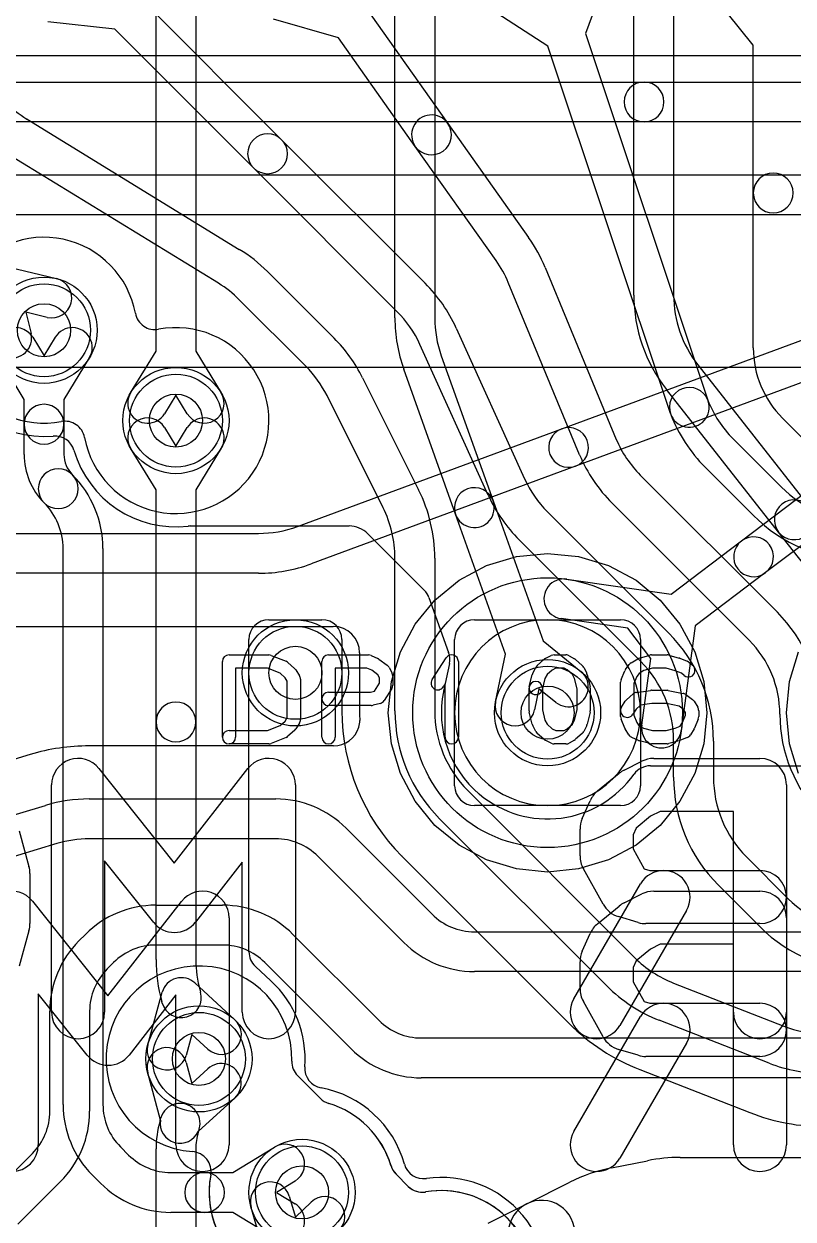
# Model space of a CAD drawing. Extents: x -0.8 to 20.5, y -0.5 to 20.
# Drawn here: x 7.627 to 10.525, y 11.293 to 15.794 of the extents above; entities that cross this region are included whole.
import ezdxf

# ---------------------------------------------------------------- set-up
doc = ezdxf.new("R2010")
doc.units = 0
for name, color, linetype in [('Hole', 1, 'CONTINUOUS'), ('L1', 3, 'CONTINUOUS'), ('L2', 3, 'CONTINUOUS'), ('L3', 3, 'CONTINUOUS'), ('L4', 3, 'CONTINUOUS'), ('MetalMask-A', 176, 'CONTINUOUS'), ('PartsArea-A', 111, 'CONTINUOUS'), ('PartsArea-B', 111, 'CONTINUOUS'), ('PartsSilk-A', 221, 'CONTINUOUS'), ('PartsSilk-B', 221, 'CONTINUOUS'), ('Resist-A', 2, 'CONTINUOUS'), ('Resist-B', 2, 'CONTINUOUS'), ('Silk-B', 140, 'CONTINUOUS')]:
    doc.layers.add(name, color=color, linetype=linetype)

msp = doc.modelspace()

# ---------------------------------------------------------------- linework, layer by layer
at = {"layer": 'Hole'}
for centre in [(7.70302, 14.64021), (8.2, 14.3), (8.65, 13.35), (9.6, 13.2), (8.28677, 11.89622), (8.67498, 11.39331)]:
    msp.add_circle(centre, 0.1, dxfattribs=at)
at = {"layer": 'L1'}
for p, q in [((7.50711, 15.575), (9.96356, 15.575)), ((9.96356, 15.575), (12.40234, 15.575)), ((9.96356, 15.425), (7.50711, 15.425)), ((12.40234, 15.425), (9.96356, 15.425)), ((7.59644, 15.225), (11.4046, 15.225)), ((11.4046, 15.075), (7.59644, 15.075)), ((9.65338, 14.26925), (10.62913, 14.62985)), ((10.6811, 14.48914), (9.70538, 14.12855)), ((8.65789, 13.90135), (9.65338, 14.26925)), ((9.70538, 14.12855), (8.70989, 13.76065)), ((10.33092, 13.84693), (10.62092, 14.06629)), ((10.71141, 13.94666), (10.42142, 13.72729)), ((7.55711, 13.875), (8.51056, 13.875)), ((10.06585, 13.64643), (10.33092, 13.84693)), ((8.51056, 13.725), (7.55711, 13.725)), ((9.67207, 13.70286), (10.06585, 13.64643)), ((10.42142, 13.72729), (10.15635, 13.52679)), ((9.90202, 13.51838), (9.65079, 13.55438)), ((7.5571, 13.525), (8.79196, 13.525)), ((9.98857, 13.4041), (9.90202, 13.51838)), ((10.15635, 13.52679), (10.10349, 13.1325)), ((8.89196, 13.425), (8.89196, 13.2)), ((9.95483, 13.15244), (9.98857, 13.4041)), ((8.79376, 13.075), (7.87338, 13.075)), ((7.65069, 13.04232), (7.37371, 12.95923)), ((7.87338, 12.875), (8.57575, 12.875)), ((7.31978, 12.73424), (7.70816, 12.85075)), ((8.84089, 12.76517), (9.16516, 12.4409)), ((7.75126, 12.70708), (7.36288, 12.59057)), ((8.57575, 12.725), (7.87338, 12.725)), ((9.05909, 12.33483), (8.73483, 12.65911)), ((8.12426, 12.475), (8.37575, 12.475)), ((7.83483, 12.34091), (7.85909, 12.36517)), ((8.64089, 12.36517), (8.96516, 12.0409)), ((9.32426, 12.375), (14.77574, 12.375)), ((8.37575, 12.325), (8.12426, 12.325)), ((7.96516, 12.2591), (7.9409, 12.23484)), ((8.85909, 11.93483), (8.53483, 12.25911)), ((14.77574, 12.225), (9.32426, 12.225)), ((7.725, 11.69926), (7.725, 12.07574)), ((7.875, 12.07574), (7.875, 11.69926)), ((9.12426, 11.975), (14.99289, 11.975)), ((8.23849, 11.88322), (8.25978, 11.80409)), ((8.14169, 11.66572), (8.09365, 11.84424)), ((8.25978, 11.80409), (8.32041, 11.85923)), ((14.99289, 11.825), (9.12426, 11.825)), ((8.42133, 11.74825), (8.28455, 11.62386)), ((8.14012, 11.66238), (8.14372, 11.67467)), ((8.28768, 11.63253), (8.28407, 11.62022)), ((7.49849, 11.37955), (7.6591, 11.54016)), ((8.125, 9.05), (8.125, 11.55697)), ((8.275, 11.55697), (8.275, 9.05)), ((10.09951, 11.525), (10.62574, 11.525)), ((9.84115, 11.4857), (9.97694, 11.51286)), ((7.76517, 11.43409), (7.60455, 11.27349)), ((9.52148, 11.35049), (9.68421, 11.43186)), ((8.62701, 11.3792), (8.65014, 11.30058)), ((8.65014, 11.30058), (8.70947, 11.35711)), ((9.37668, 11.27809), (9.52148, 11.35049)), ((8.53498, 11.16055), (8.48311, 11.33686))]:
    msp.add_line(p, q, dxfattribs=at)
for centre, radius in [((7.70302, 14.64021), 0.2), ((8.2, 14.3), 0.2), ((9.6, 13.2), 0.508), ((8.65, 13.35), 0.2), ((9.6, 13.2), 0.2), ((8.28677, 11.89622), 0.2), ((8.67498, 11.39331), 0.2)]:
    msp.add_circle(centre, radius, dxfattribs=at)
for centre, radius, start, end in [((9.96356, 15.5), 0.075, 90, -90), ((9.96356, 15.5), 0.075, -90, 90), ((9.67938, 14.1989), 0.075, 110.28334, -69.71739), ((9.67938, 14.1989), 0.075, -69.71666, 110.28264), ((8.51056, 14.3), 0.425, -90, -69.71708), ((10.37617, 13.78711), 0.075, 127.10517, -52.89564), ((10.37617, 13.78711), 0.075, -52.89483, 127.10457), ((8.51056, 14.3), 0.575, -90, -69.71697), ((9.66143, 13.62862), 0.075, 81.84397, -98.15541), ((8.79196, 13.425), 0.1, 0, 90), ((9.6, 13.2), 0.70804, 180, -177.62669), ((8.79376, 13.175), 0.1, -90, -17.27165), ((8.81766, 13.16757), 0.07497, -17.27242, 2.37735), ((10.02916, 13.14247), 0.075, 172.36042, -7.63647), ((7.87338, 12.3), 0.775, 90, 106.69882), ((7.87338, 12.3), 0.575, 90, 106.69877), ((8.57575, 12.50003), 0.37497, 45, 90), ((7.87338, 12.3), 0.425, 90, 106.69873), ((8.57575, 12.50003), 0.22497, 45, 90), ((8.12426, 12.1), 0.375, 90, 135), ((8.37575, 12.10003), 0.37497, 45, 90), ((9.32426, 12.6), 0.225, -135, -90), ((8.1, 12.07574), 0.375, 135, 180), ((9.32426, 12.6), 0.375, -135, -90), ((8.12426, 12.1), 0.225, 90, 135), ((8.37575, 12.10003), 0.22497, 45, 90), ((8.1, 12.07574), 0.225, 135, 180), ((9.12426, 12.2), 0.225, -135, -90), ((8.16607, 11.86373), 0.075, 15.06281, -164.94013), ((9.12426, 12.2), 0.375, -135, -90), ((8.37087, 11.80374), 0.075, -47.71809, 132.28385), ((8.2157, 11.6536), 0.075, -16.31582, 163.68615), ((7.5, 11.69926), 0.225, -45, 0), ((7.5, 11.69926), 0.375, -45, 0), ((8.5, 11.55697), 0.375, 163.67452, 180), ((8.2157, 11.6536), 0.075, 170.6997, -23.3621), ((8.5, 11.55697), 0.225, 163.67394, 180), ((10.09951, 10.9), 0.625, 90, 101.30975), ((9.96372, 10.87284), 0.625, 101.30975, 116.56505), ((8.55506, 11.35803), 0.075, 16.39558, -163.60746), ((8.76121, 11.30281), 0.075, -46.38296, 133.61565), ((9.57738, 11.23869), 0.125, 116.56505, -63.43354), ((9.57738, 11.23869), 0.125, -63.43495, 116.56505)]:
    msp.add_arc(centre, radius, start, end, dxfattribs=at)
at = {"layer": 'L2'}
for p, q in [((8.125, 14.56106), (8.125, 18.51367)), ((8.275, 18.51367), (8.275, 14.56106)), ((9.925, 14.77293), (9.925, 16.65646)), ((10.075, 16.65646), (10.075, 14.77293)), ((9.025, 14.68661), (9.025, 16.6133)), ((9.175, 16.6133), (9.175, 14.68661)), ((7.57144, 14.87785), (7.75008, 14.83459)), ((7.71478, 14.68881), (7.63513, 14.7081)), ((7.63513, 14.7081), (7.65442, 14.62845)), ((8.02928, 14.40417), (8.125, 14.56106)), ((8.275, 14.56106), (8.37072, 14.40417)), ((9.19976, 14.54367), (9.39483, 13.99745)), ((9.25357, 13.94701), (9.0585, 14.49321)), ((10.16581, 14.51036), (10.58825, 13.97271)), ((10.47031, 13.88003), (10.04787, 14.41768)), ((8.2, 14.39601), (8.15732, 14.32605)), ((8.24268, 14.32605), (8.2, 14.39601)), ((9.39483, 13.99746), (9.58282, 13.4711)), ((9.44156, 13.42063), (9.25357, 13.947)), ((8.25408, 13.9031), (8.85218, 13.9031)), ((8.92289, 13.87381), (9.13565, 13.66105)), ((10.87972, 13.35896), (10.47031, 13.88003)), ((9.15324, 13.63326), (9.22722, 13.42613)), ((9.58282, 13.4711), (9.72575, 13.35553)), ((9.40418, 13.24068), (9.44156, 13.42063)), ((9.23002, 13.38566), (9.20835, 13.28135)), ((9.56771, 13.29041), (9.55104, 13.21018)), ((9.63143, 13.23889), (9.56771, 13.29041)), ((9.9873, 13), (10.71272, 12.99999)), ((8.744, 11.74743), (8.65864, 11.83277)), ((9.07546, 11.41596), (9.0291, 11.46232))]:
    msp.add_line(p, q, dxfattribs=at)
for centre in [(7.70302, 14.64021), (8.2, 14.3), (8.65, 13.35), (9.6, 13.2)]:
    msp.add_circle(centre, 0.2, dxfattribs=at)
for centre, radius, start, end in [((7.73243, 14.7617), 0.075, -103.61192, 76.38701), ((10.5, 14.77293), 0.575, 180, -141.84238), ((10.5, 14.77293), 0.425, 180, -141.84361), ((9.6, 14.68661), 0.575, 180, -160.34595), ((9.6, 14.68661), 0.425, 180, -160.34654), ((7.58153, 14.6108), 0.075, -166.38808, 13.61299), ((7.70302, 14.64019), 0.4, -166.62489, -85.04639), ((8.0933, 14.36511), 0.075, 148.61172, -31.38727), ((8.3067, 14.36511), 0.075, -148.61172, 31.38727), ((7.74403, 14.16699), 0.07497, 16.26662, 94.95087), ((8.19999, 14.30001), 0.4, -163.73664, -83.46129), ((9.3242, 13.97223), 0.075, 19.65742, -160.34594), ((10.52928, 13.92637), 0.075, 38.16109, -141.84274), ((9.3242, 13.97223), 0.075, -160.34977, 19.65336), ((10.52928, 13.92637), 0.075, -141.83891, 38.15727), ((8.25408, 13.82813), 0.07497, 90, 96.54106), ((8.85218, 13.8031), 0.1, 45, 90), ((9.08264, 13.60804), 0.07497, 19.65794, 45), ((9.15662, 13.40091), 0.07497, -11.73711, 19.65794), ((9.67859, 13.29721), 0.075, -128.96046, 51.04275), ((9.59999, 13.20001), 0.4, 168.669, -130.0196), ((9.47737, 13.22427), 0.275, 168.1695, 168.60549), ((9.13483, 13.29602), 0.07497, -11.83001, -11.28445), ((9.47761, 13.22543), 0.075, 168.26755, -11.73555), ((9.6, 13.2), 0.40001, -129.8052, -35.3735), ((9.9873, 12.92503), 0.07497, 90, 144.62668), ((9.29456, 12.83627), 0.07497, 48.82342, 49.97817), ((8.28677, 11.89621), 0.35004, -1.40457, -93.9676), ((8.71165, 11.88579), 0.07497, 178.59369, -134.9946), ((8.79701, 11.80045), 0.07497, -134.9946, -106.68973), ((8.67497, 11.39333), 0.35005, 16.83846, 73.31377), ((8.25736, 11.47222), 0.07497, -10.69993, 86.03036), ((9.08195, 11.51582), 0.07497, -163.66092, -162.94278), ((9.08197, 11.51577), 0.07497, -162.9838, -161.84539), ((9.08211, 11.51533), 0.07497, -162.19826, -135), ((8.67499, 11.3933), 0.35005, 169.2987, -122.25175), ((9.12847, 11.46897), 0.07497, -135, -81.52403), ((9.12905, 11.46906), 0.07497, -81.97257, -80.39445), ((9.19999, 11.04999), 0.35006, -8.23982, 99.60843)]:
    msp.add_arc(centre, radius, start, end, dxfattribs=at)
at = {"layer": 'L3'}
for p, q in [((7.04087, 15.67496), (12.04085, 15.67496)), ((8.744, 11.74742), (8.65864, 11.83278)), ((9.07547, 11.41595), (9.0291, 11.46232))]:
    msp.add_line(p, q, dxfattribs=at)
msp.add_circle((8.65, 13.35), 0.2, dxfattribs=at)
for centre, radius, start, end in [((7.70302, 14.64021), 0.35004, 10.49005, -79.27849), ((8.12093, 14.71759), 0.07497, -169.50992, -79.27612), ((8.2, 14.3), 0.35004, -169.50995, 100.72151), ((7.78209, 14.22262), 0.07497, 10.49009, 100.72388), ((9.6, 13.2), 0.35004, 90, -90), ((9.6, 13.2), 0.35004, -90, 90), ((8.28677, 11.89622), 0.35004, -1.4062, -93.9676), ((8.71165, 11.88579), 0.07497, 178.59369, -135), ((8.79701, 11.80043), 0.07497, -135, -106.68241), ((8.675, 11.39331), 0.35004, 16.68513, 73.3169), ((8.25736, 11.47223), 0.07497, -10.69993, 86.03036), ((9.08211, 11.51533), 0.07497, -163.31759, -135), ((8.67499, 11.39332), 0.35005, 169.30031, -112.34791), ((9.12848, 11.46896), 0.07497, -135, -80.31654), ((9.19999, 11.04998), 0.35007, -4.1445, 99.68619)]:
    msp.add_arc(centre, radius, start, end, dxfattribs=at)
at = {"layer": 'L4'}
for p, q in [((9.83149, 15.99627), (9.74343, 15.75729)), ((10.375, 15.71367), (10.21581, 15.91249)), ((8.0762, 15.87986), (8.59819, 15.35787)), ((9.60116, 15.70979), (9.38721, 15.848)), ((7.97014, 15.7738), (7.717, 15.80183)), ((8.8121, 15.7414), (8.56728, 15.81163)), ((8.9345, 15.8281), (9.224, 15.41939)), ((8.49213, 15.25181), (7.97014, 15.7738)), ((9.74343, 15.75729), (10.20515, 14.37374)), ((9.1016, 15.33269), (8.8121, 15.7414)), ((10.06287, 14.32626), (9.60116, 15.70979)), ((10.375, 15.15713), (10.375, 15.71367)), ((7.63857, 15.43549), (7.63854, 15.43549)), ((7.6392, 15.43509), (8.4388, 14.94484)), ((9.224, 15.41939), (9.52872, 14.98921)), ((8.59819, 15.35787), (9.13879, 14.81727)), ((8.3604, 14.81696), (7.5608, 15.30721)), ((9.40632, 14.90251), (9.1016, 15.33269)), ((9.03273, 14.7112), (8.49213, 15.25181)), ((10.375, 14.57426), (10.375, 15.15713)), ((8.54483, 14.86123), (8.79567, 14.61041)), ((9.59079, 14.87677), (9.85878, 14.2293)), ((9.72045, 14.17132), (9.4522, 14.8194)), ((8.6896, 14.50434), (8.43877, 14.75516)), ((9.25583, 14.64826), (9.51317, 14.08106)), ((7.66034, 14.61416), (7.70302, 14.5442)), ((7.70302, 14.5442), (7.7457, 14.61416)), ((9.37662, 14.01901), (9.11924, 14.58628)), ((7.62802, 14.37915), (7.5323, 14.53604)), ((7.87374, 14.53604), (7.77802, 14.37915)), ((8.90337, 14.46097), (9.11429, 14.03911)), ((7.62802, 14.28646), (7.62802, 14.37915)), ((7.77802, 14.37915), (7.77802, 14.28646)), ((8.98013, 13.97203), (8.76921, 14.39389)), ((7.62802, 14.17271), (7.62802, 14.28646)), ((7.77802, 14.28646), (7.77802, 14.17271)), ((8.15732, 14.27395), (8.2, 14.20399)), ((8.2, 14.20399), (8.24268, 14.27395)), ((10.55909, 14.23483), (10.48483, 14.30909)), ((10.29948, 14.23073), (10.48073, 14.04948)), ((8.125, 14.03894), (8.02928, 14.19583)), ((8.37072, 14.19583), (8.275, 14.03894)), ((9.94948, 14.09484), (10.46577, 13.57855)), ((10.37466, 13.94341), (10.19341, 14.12466)), ((8.125, 13.165), (8.125, 14.03894)), ((8.275, 14.03894), (8.275, 13.165)), ((9.59948, 13.95658), (10.05658, 13.49948)), ((10.3597, 13.47248), (9.84341, 13.98877)), ((9.95052, 13.39341), (9.49341, 13.85051)), ((7.775, 11.72421), (7.775, 13.81787)), ((7.925, 13.81787), (7.925, 11.72421)), ((9.025, 13.20711), (9.025, 13.78197)), ((9.175, 13.78197), (9.175, 13.20711)), ((8.54997, 13.55), (8.75003, 13.55)), ((8.475, 12.29958), (8.475, 13.47503)), ((8.825, 13.47503), (8.825, 13.20711)), ((10.475, 13.19412), (10.475, 13.19414)), ((8.125, 12.27), (8.125, 13.165)), ((8.275, 13.165), (8.275, 12.27)), ((10.075, 12.95711), (10.075, 13.09289)), ((10.225, 13.09289), (10.225, 12.95711)), ((9.29948, 12.90659), (9.92893, 12.27713)), ((9.82286, 12.17106), (9.19342, 12.80052)), ((9.0522, 12.65889), (9.68144, 12.02964)), ((10.34948, 12.65658), (10.50659, 12.49948)), ((10.40052, 12.39342), (10.24341, 12.55051)), ((8.55788, 12.19033), (8.49916, 12.24446)), ((8.27168, 12.18214), (8.42232, 12.04328)), ((8.29134, 12.1533), (8.29297, 12.14758)), ((10.07489, 12.18175), (10.48959, 12.01987)), ((8.094, 11.94949), (8.14856, 12.14696)), ((8.14873, 12.1064), (8.1471, 12.11211)), ((10.43504, 11.88014), (10.02034, 12.04202)), ((8.2604, 11.98853), (8.23858, 11.90955)), ((8.32066, 11.93298), (8.2604, 11.98853)), ((9.94761, 11.85571), (10.36231, 11.69383)), ((7.99087, 11.56521), (8.02185, 11.53421)), ((8.41392, 11.46831), (8.57081, 11.56403)), ((7.91578, 11.42814), (7.8848, 11.45914)), ((8.18095, 11.46831), (8.30796, 11.46831)), ((8.30796, 11.46831), (8.41392, 11.46831)), ((8.64893, 11.43599), (8.57897, 11.39331)), ((8.57897, 11.39331), (8.64893, 11.35063)), ((8.30796, 11.31831), (8.18095, 11.31831)), ((8.41392, 11.31831), (8.30796, 11.31831)), ((8.57081, 11.22259), (8.41392, 11.31831))]:
    msp.add_line(p, q, dxfattribs=at)
for centre in [(7.70302, 14.64021), (8.2, 14.3), (8.65, 13.35), (9.6, 13.2), (8.28677, 11.89622), (8.67498, 11.39331)]:
    msp.add_circle(centre, 0.2, dxfattribs=at)
for centre, radius, start, end in [((7.8571, 15.8), 0.425, -135, -120.94341), ((9.1628, 15.37604), 0.075, 35.31121, -144.68797), ((7.6, 15.37115), 0.075, 58.48859, 59.07554), ((9.1628, 15.37604), 0.075, -144.68879, 35.31095), ((8.54516, 15.30484), 0.075, 45, -135), ((8.54516, 15.30484), 0.075, -135, 45), ((10.45, 15.15713), 0.075, 0, 180), ((10.45, 15.15713), 0.075, 180, 0), ((9.05951, 14.65685), 0.575, 22.4868, 35.31149), ((8.13825, 14.45464), 0.575, 45.00071, 58.48656), ((9.05951, 14.65685), 0.425, 22.48661, 35.31153), ((8.13825, 14.45464), 0.425, 45, 58.4862), ((8.73221, 14.41068), 0.575, 24.40503, 45.00071), ((8.73221, 14.41068), 0.425, 24.40498, 45), ((7.59632, 14.5751), 0.075, 31.38828, -148.61273), ((7.80972, 14.5751), 0.075, -31.38828, 148.61273), ((8.38908, 14.20382), 0.575, 26.5655, 45), ((10.75, 14.57426), 0.375, 180, -135), ((8.38908, 14.20382), 0.425, 26.56565, 45), ((10.13401, 14.35), 0.075, 21.25525, -158.74611), ((7.70302, 14.28646), 0.075, 0, 180), ((10.13401, 14.35), 0.075, -161.54572, 18.45489), ((10.6, 14.53125), 0.425, -158.74611, -135), ((10.6, 14.53125), 0.575, -158.74593, -135), ((7.70302, 14.28646), 0.075, 180, 0), ((8.0933, 14.23489), 0.075, 31.38828, -148.61273), ((8.3067, 14.23489), 0.075, -31.38828, 148.61273), ((10.25, 14.39536), 0.425, -157.00048, -135), ((7.88584, 14.1727), 0.25782, 179.99778, -135), ((7.88584, 14.1727), 0.10782, 179.99469, -135), ((9.78975, 14.2), 0.075, -157.51764, -156.99701), ((10.25, 14.39536), 0.575, -157.00002, -135), ((7.75657, 14.04342), 0.075, 45.0054, -134.99873), ((7.75657, 14.04343), 0.075, -135, 45), ((7.53102, 13.81787), 0.39398, 0, 45.00103), ((9.9, 14.2571), 0.425, -155.5305, -135), ((10.78125, 14.35), 0.425, -135, -89.99865), ((8.6, 13.78196), 0.575, 0.001, 26.56556), ((9.44492, 14.05), 0.075, -155.59461, -155.52949), ((9.9, 14.2571), 0.575, -155.53032, -135), ((7.53102, 13.81787), 0.24398, 0, 45), ((8.6, 13.78196), 0.425, 0.00135, 26.56565), ((10.78125, 14.35), 0.575, -135, -89.999), ((8.54997, 13.47503), 0.07497, 90, 180), ((8.75003, 13.47503), 0.07497, 0, 90), ((10.08135, 13.19413), 0.54365, 0.00105, 45), ((9.65, 13.09289), 0.575, 0, 45.00071), ((10.08135, 13.19413), 0.39365, 0.00146, 45), ((9.65, 13.09289), 0.425, 0, 45), ((8.2, 13.165), 0.075, 0, 180), ((9.6, 13.20711), 0.775, 180, -135.05071), ((9.6, 13.20711), 0.575, 180, -134.99929), ((9.6, 13.20711), 0.425, 180, -135), ((11.01865, 13.19412), 0.54365, 180, -135.00074), ((8.2, 13.165), 0.075, 180, 0), ((10.65, 12.9571), 0.575, 179.999, -135), ((10.65, 12.9571), 0.425, 179.99865, -135), ((8.99845, 12.60663), 0.07497, 44.19474, 44.94596), ((10.80711, 12.8), 0.425, -135, -90), ((10.80711, 12.8), 0.575, -135.00071, -90), ((8.54997, 12.29958), 0.07497, 180, -132.67008), ((8.7, 12.27), 0.575, 180, -164.06241), ((8.7, 12.27), 0.425, 180, -164.06238), ((10.22945, 12.57765), 0.425, -135, -111.32575), ((8.22085, 12.12699), 0.075, 47.33422, 164.55727), ((8.28673, 11.8962), 0.40004, -4.30511, 47.32793), ((10.22945, 12.57765), 0.575, -135, -111.32568), ((8.22085, 12.12699), 0.075, -164.06615, 15.93214), ((8.37149, 11.98813), 0.075, -132.66578, 47.33013), ((10.22944, 12.57765), 0.775, -134.99948, -111.32461), ((10.64414, 12.41577), 0.425, -111.32497, -90), ((8.16629, 11.92952), 0.075, 164.55727, -15.44522), ((8.7604, 11.86054), 0.07497, 175.69332, -100.35816), ((10.64414, 12.41577), 0.575, -111.32475, -90), ((8.67499, 11.39331), 0.4, 15.49344, 79.64045), ((8.14988, 11.72422), 0.37488, -179.99847, -135), ((8.14988, 11.72422), 0.22488, -179.99745, -135), ((10.64414, 12.41577), 0.775, -111.32461, -90), ((8.60987, 11.50001), 0.075, -58.61172, 121.38727), ((8.18095, 11.69331), 0.225, -135, -90), ((9.1327, 11.5202), 0.07498, -164.49757, -81.84936), ((8.30796, 11.39331), 0.075, 90, -90), ((8.30796, 11.39331), 0.075, -90, 90), ((9.20003, 11.05002), 0.4, -18.36247, 98.14914), ((8.18095, 11.69331), 0.375, -135, -90), ((8.60987, 11.28661), 0.075, -121.38828, 58.61273)]:
    msp.add_arc(centre, radius, start, end, dxfattribs=at)
at = {"layer": 'MetalMask-A'}
for p, q in [((9.325, 13.55), (9.875, 13.55)), ((9.25, 12.925), (9.25, 13.475)), ((9.95, 13.475), (9.95, 12.925)), ((9.875, 12.85), (9.325, 12.85))]:
    msp.add_line(p, q, dxfattribs=at)
for centre, start, end in [((9.325, 13.475), 90, 180), ((9.875, 13.475), 0, 90), ((9.325, 12.925), 180, -90), ((9.875, 12.925), -90, 0)]:
    msp.add_arc(centre, 0.075, start, end, dxfattribs=at)
at = {"layer": 'PartsArea-A'}
for p, q in [((20, 14.5), (0, 14.5)), ((9.37039, 13.75432), (9.48295, 13.78847)), ((9.48295, 13.78847), (9.6, 13.8)), ((9.6, 13.8), (9.71705, 13.78847)), ((9.71705, 13.78847), (9.82961, 13.75432)), ((9.26666, 13.69888), (9.37039, 13.75432)), ((9.82961, 13.75432), (9.93334, 13.69888)), ((9.17574, 13.62426), (9.26666, 13.69888)), ((9.93334, 13.69888), (10.02426, 13.62426)), ((9.10112, 13.53334), (9.17574, 13.62426)), ((10.02426, 13.62426), (10.09888, 13.53334)), ((9.04568, 13.42961), (9.10112, 13.53334)), ((10.09888, 13.53334), (10.15432, 13.42961)), ((9.01153, 13.31705), (9.04568, 13.42961)), ((10.15432, 13.42961), (10.18847, 13.31705)), ((10.51153, 13.31705), (10.54568, 13.42961)), ((9, 13.2), (9.01153, 13.31705)), ((10.18847, 13.31705), (10.2, 13.2)), ((10.5, 13.2), (10.51153, 13.31705)), ((9.01153, 13.08295), (9, 13.2)), ((10.2, 13.2), (10.18847, 13.08295)), ((10.51153, 13.08295), (10.5, 13.2)), ((9.04568, 12.97039), (9.01153, 13.08295)), ((10.18847, 13.08295), (10.15432, 12.97039)), ((10.54568, 12.97039), (10.51153, 13.08295)), ((9.10112, 12.86666), (9.04568, 12.97039)), ((10.15432, 12.97039), (10.09888, 12.86666)), ((9.17574, 12.77574), (9.10112, 12.86666)), ((10.09888, 12.86666), (10.02426, 12.77574)), ((9.26666, 12.70112), (9.17574, 12.77574)), ((10.02426, 12.77574), (9.93334, 12.70112)), ((9.37039, 12.64568), (9.26666, 12.70112)), ((9.93334, 12.70112), (9.82961, 12.64568)), ((9.48295, 12.61153), (9.37039, 12.64568)), ((9.6, 12.6), (9.48295, 12.61153)), ((9.71705, 12.61153), (9.6, 12.6)), ((9.82961, 12.64568), (9.71705, 12.61153))]:
    msp.add_line(p, q, dxfattribs=at)
at = {"layer": 'PartsArea-B'}
msp.add_line((20, 14.5), (0, 14.5), dxfattribs=at)
at = {"layer": 'PartsSilk-A'}
for p, q in [((8.4, 13.41759), (8.55, 13.41759)), ((8.55928, 13.4158), (8.61484, 13.39358)), ((8.775, 13.41759), (8.925, 13.41759)), ((8.93515, 13.41544), (8.96015, 13.40433)), ((9.5916, 13.40384), (9.61382, 13.41495)), ((9.625, 13.41759), (9.66944, 13.41759)), ((9.68184, 13.4143), (9.70129, 13.40319)), ((9.94591, 13.40552), (9.9848, 13.41663)), ((9.99167, 13.41759), (10.05, 13.41759)), ((10.05687, 13.41663), (10.09576, 13.40552)), ((8.375, 13.10741), (8.375, 13.39259)), ((8.62217, 13.38906), (8.64717, 13.36684)), ((8.75, 13.10741), (8.75, 13.39259)), ((8.9647, 13.4017), (8.99526, 13.37948)), ((9.00292, 13.37044), (9.01403, 13.34822)), ((9.16513, 13.3247), (9.21791, 13.40618)), ((9.26389, 13.39259), (9.26389, 13.10741)), ((9.54431, 13.34822), (9.55542, 13.37044)), ((9.56117, 13.37795), (9.58617, 13.40017)), ((9.7055, 13.40017), (9.7305, 13.37795)), ((9.73625, 13.37044), (9.74736, 13.34822)), ((9.89389, 13.36315), (9.90778, 13.38167)), ((9.91504, 13.38818), (9.94004, 13.40299)), ((10.09817, 13.40469), (10.12595, 13.39358)), ((10.13229, 13.38989), (10.14618, 13.37878)), ((8.54519, 13.36759), (8.425, 13.36759)), ((8.425, 13.36759), (8.425, 13.10741)), ((8.59222, 13.34878), (8.54519, 13.36759)), ((8.61126, 13.33185), (8.59222, 13.34878)), ((8.61944, 13.31876), (8.61126, 13.33185)), ((8.65176, 13.36139), (8.66564, 13.33917)), ((8.66944, 13.32593), (8.66944, 13.17407)), ((8.9197, 13.36759), (8.8, 13.36759)), ((8.8, 13.36759), (8.8, 13.10741)), ((8.93743, 13.35971), (8.9197, 13.36759)), ((8.96093, 13.34263), (8.93743, 13.35971)), ((8.96667, 13.33114), (8.96093, 13.34263)), ((8.96667, 13.31087), (8.96667, 13.33114)), ((9.01667, 13.33704), (9.01667, 13.3037)), ((9.53131, 13.29865), (9.54242, 13.3431)), ((9.59026, 13.32831), (9.57981, 13.28653)), ((9.59799, 13.34377), (9.59026, 13.32831)), ((9.61692, 13.3606), (9.59799, 13.34377)), ((9.6309, 13.36759), (9.61692, 13.3606)), ((9.6628, 13.36759), (9.6309, 13.36759)), ((9.67423, 13.36106), (9.6628, 13.36759)), ((9.69368, 13.34377), (9.67423, 13.36106)), ((9.70141, 13.32831), (9.69368, 13.34377)), ((9.71111, 13.28951), (9.70141, 13.32831)), ((9.74925, 13.3431), (9.76036, 13.29865)), ((9.87692, 13.32442), (9.89081, 13.35776)), ((9.93577, 13.33565), (9.925, 13.30981)), ((9.9448, 13.34769), (9.93577, 13.33565)), ((9.96275, 13.35833), (9.9448, 13.34769)), ((9.99517, 13.36759), (9.96275, 13.35833)), ((10.0465, 13.36759), (9.99517, 13.36759)), ((10.08079, 13.35779), (10.0465, 13.36759)), ((10.10395, 13.34853), (10.08079, 13.35779)), ((10.11494, 13.33974), (10.10395, 13.34853)), ((8.61944, 13.18124), (8.61944, 13.31876)), ((8.93283, 13.27685), (8.94792, 13.28087)), ((8.94792, 13.28087), (8.96667, 13.31087)), ((9.01287, 13.29045), (8.98509, 13.24601)), ((9.21389, 13.30801), (9.20709, 13.29752)), ((9.21389, 13.10741), (9.21389, 13.30801)), ((9.53056, 13.20741), (9.53056, 13.29259)), ((9.58056, 13.29259), (9.58056, 13.21049)), ((9.71111, 13.21049), (9.71111, 13.28951)), ((9.76111, 13.29259), (9.76111, 13.20741)), ((9.875, 13.18519), (9.875, 13.31481)), ((9.925, 13.30981), (9.925, 13.19019)), ((9.93541, 13.27661), (9.98819, 13.28402)), ((9.99167, 13.28426), (10.05, 13.28426)), ((10.0549, 13.28377), (10.11046, 13.27266)), ((8.775, 13.27685), (8.93283, 13.27685)), ((8.97033, 13.2351), (8.94255, 13.22769)), ((9.8788, 13.22066), (9.89269, 13.24288)), ((9.89728, 13.24832), (9.92228, 13.27054)), ((9.99342, 13.23426), (9.94985, 13.22814)), ((10.04752, 13.23426), (9.99342, 13.23426)), ((10.09517, 13.22473), (10.04752, 13.23426)), ((10.12044, 13.26824), (10.14544, 13.24972)), ((10.15176, 13.24287), (10.16564, 13.22065)), ((8.93611, 13.22685), (8.775, 13.22685)), ((9.54242, 13.1569), (9.53131, 13.20135)), ((9.58056, 13.21049), (9.59026, 13.17169)), ((9.70141, 13.17169), (9.71111, 13.21049)), ((9.76036, 13.20135), (9.74925, 13.1569)), ((9.93318, 13.21333), (9.9212, 13.19416)), ((9.925, 13.19019), (9.93618, 13.16336)), ((9.94985, 13.22814), (9.93318, 13.21333)), ((10.11187, 13.21236), (10.09517, 13.22473)), ((10.10827, 13.16336), (10.11944, 13.19019)), ((10.11944, 13.20024), (10.11187, 13.21236)), ((10.11944, 13.19019), (10.11944, 13.20024)), ((10.16944, 13.20741), (10.16944, 13.18519)), ((8.54519, 13.13241), (8.59222, 13.15122)), ((8.59222, 13.15122), (8.61126, 13.16815)), ((8.61126, 13.16815), (8.61944, 13.18124)), ((8.66564, 13.16083), (8.65176, 13.13861)), ((9.55542, 13.12956), (9.54431, 13.15178)), ((9.59026, 13.17169), (9.59799, 13.15623)), ((9.59799, 13.15623), (9.61692, 13.1394)), ((9.67423, 13.13894), (9.69368, 13.15623)), ((9.69368, 13.15623), (9.70141, 13.17169)), ((9.74736, 13.15178), (9.73625, 13.12956)), ((9.89081, 13.14224), (9.87692, 13.17558)), ((9.93618, 13.16336), (9.94492, 13.14937)), ((9.94492, 13.14937), (9.96133, 13.14208)), ((10.08079, 13.14221), (10.0998, 13.14981)), ((10.0998, 13.14981), (10.10827, 13.16336)), ((10.16752, 13.17558), (10.15364, 13.14224)), ((8.4, 13.13241), (8.54519, 13.13241)), ((8.61484, 13.10642), (8.55928, 13.0842)), ((8.64717, 13.13316), (8.62217, 13.11094)), ((9.58617, 13.09983), (9.56117, 13.12205)), ((9.61692, 13.1394), (9.6309, 13.13241)), ((9.6309, 13.13241), (9.6628, 13.13241)), ((9.6628, 13.13241), (9.67423, 13.13894)), ((9.7305, 13.12205), (9.7055, 13.09983)), ((9.90658, 13.11638), (9.89269, 13.1386)), ((9.94263, 13.09567), (9.91763, 13.10678)), ((9.96133, 13.14208), (9.99517, 13.13241)), ((9.99517, 13.13241), (10.0465, 13.13241)), ((10.0465, 13.13241), (10.08079, 13.14221)), ((10.12595, 13.10642), (10.09817, 13.09531)), ((10.15176, 13.1386), (10.13787, 13.11638)), ((8.55, 13.08241), (8.4, 13.08241)), ((9.61382, 13.08505), (9.5916, 13.09616)), ((9.66944, 13.08241), (9.625, 13.08241)), ((9.70129, 13.09681), (9.68184, 13.0857)), ((9.9848, 13.08337), (9.94591, 13.09448)), ((10.05, 13.08241), (9.99167, 13.08241)), ((10.09576, 13.09448), (10.05687, 13.08337))]:
    msp.add_line(p, q, dxfattribs=at)
for centre, start, end in [((8.4, 13.39259), 90, 180), ((8.55, 13.39259), 68.2071, 90), ((8.775, 13.39259), 90, 180), ((8.925, 13.39259), 66.04914, 90), ((9.23889, 13.39259), 0, 147.06619), ((9.625, 13.39259), 90, 116.56505), ((9.66944, 13.39259), 60.26649, 90), ((9.99167, 13.39259), 90, 105.94854), ((10.05, 13.39259), 74.05146, 90), ((8.60556, 13.37037), 48.37217, 68.20215), ((8.95, 13.38148), 53.98274, 66.03964), ((8.98056, 13.35926), 26.56505, 53.97932), ((9.57778, 13.35926), 131.62783, 153.43495), ((9.60278, 13.38148), 116.56505, 131.62783), ((9.68889, 13.38148), 48.37217, 60.26649), ((9.71389, 13.35926), 26.56505, 48.37217), ((9.92778, 13.36667), 120.63752, 143.1301), ((9.95278, 13.38148), 105.94854, 120.63752), ((10.08889, 13.38148), 68.2071, 74.05146), ((10.13056, 13.35926), -128.66697, 51.34522), ((10.11667, 13.37037), 51.33303, 68.2071), ((8.63056, 13.34815), 31.98594, 48.36931), ((8.64444, 13.32593), 0, 31.99147), ((8.99167, 13.33704), 0, 26.56505), ((9.18611, 13.31111), 147.06646, -32.93381), ((9.56667, 13.33704), 153.43495, 165.96932), ((9.725, 13.33704), 14.03068, 26.56505), ((9.9, 13.31481), 157.39424, 180), ((9.91389, 13.34815), 143.1301, 157.39424), ((8.99167, 13.3037), -32.00538, 0), ((9.55556, 13.29259), 0, 180), ((9.55556, 13.29259), 165.96932, -14.03321), ((9.73611, 13.29259), 0, 14.03068), ((9.99167, 13.25926), 90, 98.00047), ((10.05, 13.25926), 78.69456, 90), ((8.775, 13.25185), 90, -90), ((8.96389, 13.25926), -75.07449, -32.01002), ((9.91389, 13.22963), 131.62783, 147.99462), ((9.93889, 13.25185), 98.00047, 131.62783), ((10.10556, 13.24815), 53.47387, 78.69456), ((10.13056, 13.22963), 31.98594, 53.47387), ((8.93611, 13.25185), -90, -75.06473), ((9.55556, 13.20741), 180, -165.96932), ((9.73611, 13.20741), -14.03068, 0), ((9.9, 13.20741), 147.99462, -32.01002), ((10.14444, 13.20741), 0, 31.98594), ((8.64444, 13.17407), -31.98594, 0), ((9.56667, 13.16296), -165.96932, -153.43495), ((9.725, 13.16296), -26.56505, -14.03068), ((9.9, 13.18519), 180, -157.39424), ((10.14444, 13.18519), -22.60576, 0), ((8.4, 13.10741), 90, -90), ((8.4, 13.10741), 180, 0), ((8.60556, 13.12963), -68.2071, -48.36931), ((8.63056, 13.15185), -48.37217, -31.99147), ((8.775, 13.10741), 180, 0), ((9.23889, 13.10741), 180, 0), ((9.57778, 13.14074), -153.43495, -131.62783), ((9.60278, 13.11852), -131.62783, -116.56505), ((9.68889, 13.11852), -60.26649, -48.37217), ((9.71389, 13.14074), -48.37217, -26.56505), ((9.91389, 13.15185), -157.39424, -147.99462), ((9.92778, 13.12963), -147.99462, -113.95086), ((10.11667, 13.12963), -68.2071, -32.00538), ((10.13056, 13.15185), -32.00538, -22.60576), ((8.55, 13.10741), -90, -68.20215), ((9.625, 13.10741), -116.56505, -90), ((9.66944, 13.10741), -90, -60.26649), ((9.95278, 13.11852), -113.95086, -105.94854), ((9.99167, 13.10741), -105.94854, -90), ((10.05, 13.10741), -90, -74.05146), ((10.08889, 13.11852), -74.05146, -68.2071)]:
    msp.add_arc(centre, 0.025, start, end, dxfattribs=at)
at = {"layer": 'PartsSilk-B'}
for p, q in [((9.8886, 12.98388), (9.95527, 13.01722)), ((10, 13.02778), (10.4, 13.02778)), ((7.90969, 12.99009), (8.19363, 12.63371)), ((8.19363, 12.63371), (8.47117, 12.98931)), ((9.78853, 12.90518), (9.87001, 12.97184)), ((7.73148, 12.07222), (7.73148, 12.92778)), ((8.65, 12.92778), (8.65, 12.07222)), ((10.5, 12.92778), (10.5, 12.07222)), ((9.73084, 12.80172), (9.76047, 12.86839)), ((10.02361, 12.82778), (9.98802, 12.80998)), ((10.3, 12.82778), (10.02361, 12.82778)), ((10.3, 12.07222), (10.3, 12.82778)), ((9.98802, 12.80998), (9.93357, 12.76544)), ((7.60931, 12.75455), (7.64635, 12.62121)), ((9.72222, 12.66111), (9.72222, 12.76111)), ((9.93357, 12.76544), (9.92222, 12.73989)), ((9.92222, 12.73989), (9.92222, 12.68702)), ((9.92222, 12.68702), (9.96397, 12.61188)), ((8.11623, 12.40991), (7.93148, 12.64179)), ((7.93148, 12.64179), (7.93148, 12.07222)), ((8.45, 12.63713), (8.27327, 12.41069)), ((8.45, 12.07222), (8.45, 12.63713)), ((9.80889, 12.47921), (9.73481, 12.61254)), ((9.96397, 12.61188), (9.98505, 12.60556)), ((9.98505, 12.60556), (10.4, 12.60556)), ((7.65, 12.59444), (7.65, 12.40556)), ((9.69873, 12.12247), (9.95058, 12.55581)), ((9.94164, 12.40978), (9.86757, 12.432)), ((10.1235, 12.45531), (9.87165, 12.02197)), ((7.64635, 12.37879), (7.60931, 12.24545)), ((10.4, 12.40556), (9.97037, 12.40556))]:
    msp.add_line(p, q, dxfattribs=at)
for centre, start, end in [((7.83148, 12.92778), 38.54437, 180), ((8.55, 12.92778), 0, 142.02652), ((10, 12.92778), 90, 116.57018), ((10.4, 12.92778), 0, 90), ((9.93333, 12.89444), 116.57018, 129.28618), ((9.85185, 12.82778), 129.28618, 156.03926), ((9.82222, 12.76111), 156.03926, 180), ((9.82222, 12.66111), 180, -150.94094), ((7.55, 12.59444), 0, 15.52455), ((10.03704, 12.50556), -30.16488, 149.83556), ((10.4, 12.50556), -90, 90), ((9.8963, 12.52778), -150.94094, -106.69705), ((7.55, 12.40556), -15.52749, 0), ((8.19444, 12.47222), -141.45563, -37.97168), ((9.97037, 12.50556), -106.69705, -90), ((9.78519, 12.07222), 149.83512, -30.16444), ((7.83148, 12.07222), 180, 0), ((8.55, 12.07222), 180, 0), ((10.4, 12.07222), 180, 0)]:
    msp.add_arc(centre, 0.1, start, end, dxfattribs=at)
at = {"layer": 'Resist-A'}
for centre, radius in [((7.70302, 14.64021), 0.175), ((8.2, 14.3), 0.175), ((9.6, 13.2), 0.508), ((8.65, 13.35), 0.175), ((9.6, 13.2), 0.175), ((8.28677, 11.89622), 0.175), ((8.67498, 11.39331), 0.175)]:
    msp.add_circle(centre, radius, dxfattribs=at)
at = {"layer": 'Resist-B'}
for centre in [(7.70302, 14.64021), (8.2, 14.3), (8.65, 13.35), (9.6, 13.2), (8.28677, 11.89622), (8.67498, 11.39331)]:
    msp.add_circle(centre, 0.175, dxfattribs=at)
at = {"layer": 'Silk-B'}
for p, q in [((9.8886, 12.48388), (9.95527, 12.51722)), ((10, 12.52778), (10.4, 12.52778)), ((7.65969, 12.49009), (7.94363, 12.13371)), ((7.94363, 12.13371), (8.22117, 12.48931)), ((9.78853, 12.40518), (9.87001, 12.47184)), ((8.4, 12.42778), (8.4, 11.57222)), ((10.5, 12.42778), (10.5, 11.57222)), ((9.73084, 12.30172), (9.76047, 12.36839)), ((9.98802, 12.30998), (9.93357, 12.26544)), ((10.02361, 12.32778), (9.98802, 12.30998)), ((10.3, 12.32778), (10.02361, 12.32778)), ((10.3, 11.57222), (10.3, 12.32778)), ((9.72222, 12.16111), (9.72222, 12.26111)), ((9.93357, 12.26544), (9.92222, 12.23989)), ((9.92222, 12.23989), (9.92222, 12.18702)), ((9.92222, 12.18702), (9.96397, 12.11188)), ((7.86623, 11.90991), (7.68148, 12.14179)), ((7.68148, 12.14179), (7.68148, 11.57222)), ((8.2, 12.13713), (8.02327, 11.91069)), ((8.2, 11.57222), (8.2, 12.13713)), ((9.80889, 11.97921), (9.73481, 12.11254)), ((9.96397, 12.11188), (9.98505, 12.10556)), ((9.98505, 12.10556), (10.4, 12.10556)), ((9.69873, 11.62247), (9.95058, 12.05581)), ((9.94164, 11.90978), (9.86757, 11.932)), ((10.1235, 11.95531), (9.87165, 11.52197)), ((10.4, 11.90556), (9.97037, 11.90556))]:
    msp.add_line(p, q, dxfattribs=at)
for centre, start, end in [((7.58148, 12.42778), 38.54437, 180), ((8.3, 12.42778), 0, 142.02652), ((10, 12.42778), 90, 116.57018), ((10.4, 12.42778), 0, 90), ((9.93333, 12.39444), 116.57018, 129.28618), ((9.85185, 12.32778), 129.28618, 156.03926), ((9.82222, 12.26111), 156.03926, 180), ((9.82222, 12.16111), 180, -150.94094), ((10.03704, 12.00556), -30.16488, 149.83556), ((10.4, 12.00556), -90, 90), ((9.8963, 12.02778), -150.94094, -106.69705), ((7.94444, 11.97222), -141.45563, -37.97168), ((9.97037, 12.00556), -106.69705, -90), ((9.78519, 11.57222), 149.83512, -30.16444), ((7.58148, 11.57222), 180, 0), ((8.3, 11.57222), 180, 0), ((10.4, 11.57222), 180, 0)]:
    msp.add_arc(centre, 0.1, start, end, dxfattribs=at)

doc.saveas('drawing.dxf')
